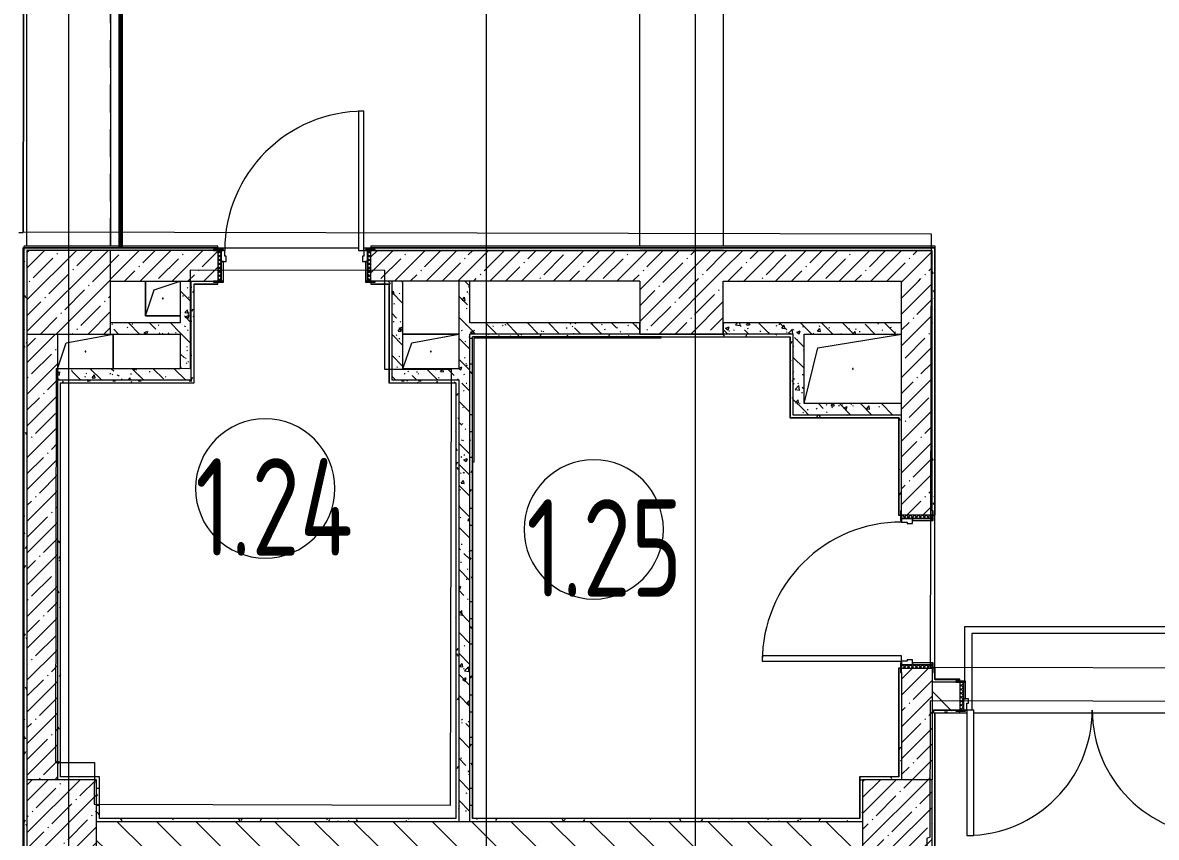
# Model space of a CAD drawing. Header units: millimetres. Extents: x -249154 to 415037, y -45458 to 354837.
# Drawn here: x 13744 to 21885, y 10850 to 16700 of the extents above; entities that cross this region are included whole.
import ezdxf

# ---------------------------------------------------------------- set-up
doc = ezdxf.new("R2010")
doc.units = ezdxf.units.MM
doc.linetypes.add('200_ШТРИХ__ш1_п0_6_', pattern=[320, 200, -120])
for name, color, linetype, lineweight in [('8.3) Зашивка для монтажа противпож шторы', 6, 'Continuous', 60), ('A-AREA-BNDY', 7, 'Continuous', 5), ('A-AREA-IDEN', 7, 'Continuous', 9), ('A-DOOR-2', 7, 'Continuous', 5), ('A-DOOR-FRAM-2', 7, 'Continuous', 5), ('A-FLOR', 7, 'Continuous', 9), ('A-GENM', 7, 'Continuous', 9), ('A-WALL', 7, 'Continuous', 5), ('I-WALL', 7, 'Continuous', 5), ('S-COLS', 7, 'Continuous', 9), ('S-COLS-1', 7, 'Continuous', 5), ('Оси', 7, 'Continuous', 9)]:
    doc.layers.add(name, color=color, linetype=linetype, lineweight=lineweight)
for name, color, linetype, lineweight, true_color in [('A-DOOR-1', 7, 'Continuous', 5, 0xc0c0c0), ('A-DOOR-3', 7, '200_ШТРИХ__ш1_п0_6_', 5, 0xc0c0c0), ('A-DOOR-FRAM-1', 7, 'Continuous', 5, 0xc0c0c0), ('A-WALL-1', 9, 'Continuous', 5, 0x808080), ('A-WALL-FNSH-1', 9, 'Continuous', 5, 0x808080)]:
    doc.layers.add(name, color=color, linetype=linetype, lineweight=lineweight, true_color=true_color)
doc.styles.add('СПДС', font='ГОСТ тип А.ttf', dxfattribs={"width": 0.9})
pattern_1 = [(45, (64.7, -136.06), (-114.0493, 114.0493), []), (45, (178.75, -136.06), (-114.0493, 114.0493), [201.612, -40.322, 6.706, -33.617])]
pattern_2 = [(135, (64.7, -136.06), (-141.4214, -141.4214), [])]
pattern_3 = [(135, (1751.41, 174.685), (-14.14214, -14.14214), []), (225, (1751.41, 174.685), (14.14214, -14.14214), [])]
pattern_4 = [(45, (-371.384, 174.685), (-14.1421, 14.1421), []), (135, (-371.384, 174.685), (-14.1421, -14.1421), [])]
pattern_5 = [(135, (64.7, -136.06), (-150.8683, -150.8683), [213.36, -35.56, 7.112, -35.56]), (135, (64.7, 14.71), (-150.8683, -150.8683), []), (50, (64.7, -136.06), (255.0577, -22.3145), [26.67, -293.37]), (355, (64.7, -136.06), (-49.3404, 267.4791), [21.336, -234.696]), (100.451, (85.96, -137.92), (205.7195, 245.1636), [22.666, -249.326]), (46.184, (64.7, -64.94), (379.511, -58.86), [40.005, -440.055]), (96.636, (96.33, -69.85), (332.3634, 346.399), [33.999, -373.989]), (351.184, (64.7, -64.94), (332.367, 346.395), [32.004, -352.044]), (21, (100.26, -82.72), (212.2602, -143.1711), [26.67, -293.37]), (326, (100.26, -82.72), (86.5224, 257.8632), [21.336, -234.696]), (71.451, (117.95, -94.65), (298.784, 114.69), [22.666, -249.326]), (37.5, (64.7, -136.06), (4.32385, 118.3775), [6.706, -225.146, 6.706, -231.546, -235.585]), (37.5, (64.7, -136.06), (4.32385, 118.3775), [-470.103, 6.706, -228.879]), (7.5, (64.7, -136.06), (93.5476, 140.2533), [6.706, -129.134, 6.706, -219.812, -89.789]), (7.5, (64.7, -136.06), (93.5476, 140.2533), [-362.356, 6.706, -83.083]), (327.5, (-14.6, -136.06), (189.82734, -8.0202), [6.706, -82.194, 6.706, -270.662, -368.046]), (327.5, (-14.6, -136.06), (189.82734, -8.0202), [-366.268, 6.706, -361.34]), (317.5, (-50.16, -136.06), (207.3811, 35.5976), [6.706, -108.864, 6.706, -177.495, -261.366]), (317.5, (-50.16, -136.06), (207.3811, 35.5976), [-299.771, 6.706, -254.66])]
pattern_6 = [(0, (64.7, -136.06), (243.84, 60.96), [20.117, -162.763, 20.117, -162.763, -975.36]), (0, (64.7, -136.06), (243.84, 60.96), [-365.76, 20.117, -345.643, 20.117, -162.763, -426.72]), (0, (64.7, -136.06), (243.84, 60.96), [-914.4, 20.117, -101.803, 20.117, -284.683]), (120, (156.14, -105.58), (-174.71291, 180.69163), [20.117, -162.763, 20.117, -162.763, -975.36]), (120, (156.14, -105.58), (-174.71291, 180.69163), [-365.76, 20.117, -345.643, 20.117, -162.763, -426.72]), (120, (156.14, -105.58), (-174.71291, 180.69163), [-914.4, 20.117, -101.803, 20.117, -284.683]), (240, (186.62, 16.34), (-69.12709, -241.65163), [20.117, -162.763, 20.117, -162.763, -975.36]), (240, (186.62, 16.34), (-69.12709, -241.65163), [-365.76, 20.117, -345.643, 20.117, -162.763, -426.72]), (240, (186.62, 16.34), (-69.12709, -241.65163), [-914.4, 20.117, -101.803, 20.117, -284.683])]

# ---------------------------------------------------------------- blocks, each defined once
blk = doc.blocks.new('BSC_Колонна _Прямоугольная - 600х600-V16-Объем проектирования 1 этажа')
at = {"layer": 'S-COLS-1'}
h = blk.add_hatch(dxfattribs=at)
h.set_pattern_fill('FP_25', color=256, style=0, pattern_type=2)
h.set_pattern_definition([(45, (-14010, -14900), (-114.0493, 114.0493), []), (45, (-13895.95, -14900), (-114.0493, 114.0493), [201.612, -40.322, 6.706, -33.617])])
h.paths.add_polyline_path([(-80, -300), (300, -300), (300, 300), (-300, 300), (-300, -300)])
for p, q in [((300, 300), (-300, 300)), ((-300, 300), (-300, -300)), ((300, -300), (300, 300)), ((-300, -300), (300, -300))]:
    blk.add_line(p, q, dxfattribs=at)
blk = doc.blocks.new('110_Дверь_СКБ_1Ст_Внутренняя1 - Д-13 1100x2100h_кладовая-33288301-Объем проектирования 1 этажа')
at = {"layer": 'A-DOOR-2'}
h = blk.add_hatch(dxfattribs=at)
h.set_pattern_fill('FP_85', color=256, style=0, pattern_type=2)
h.set_pattern_definition(pattern_3)
h.paths.add_polyline_path([(558.8, -110), (562.5, -110), (562.5, 110), (537.5, 109.9), (537.5, -110)])
at = {"layer": 'A-DOOR-FRAM-2'}
h = blk.add_hatch(dxfattribs=at)
h.set_pattern_fill('FP_86', color=256, style=0, pattern_type=2)
h.set_pattern_definition(pattern_4)
h.paths.add_polyline_path([(-512.5, -110), (-512.5, 110), (-537.5, 110), (-537.5, -110)])
at = {"layer": 'A-DOOR-1'}
for p, q in [((512.5, 1110), (472.5, 1110)), ((472.5, 1110), (472.5, 110)), ((512.5, 110), (512.5, 1110)), ((472.5, 110), (512.5, 110))]:
    blk.add_line(p, q, dxfattribs=at)
blk.add_arc((512.5, 110), 1000, 90, 180, dxfattribs=at)
at = {"layer": 'A-DOOR-FRAM-1'}
for p, q in [((-497.5, 118), (-567.5, 118)), ((-567.5, 118), (-567.5, 110)), ((-567.5, 110), (-497.5, 110)), ((-512.5, 110), (-537.5, 110)), ((-537.5, 110), (-537.5, -110)), ((-487.5, 110), (-512.5, 110)), ((-512.5, 110), (-512.5, 30)), ((-512.5, -110), (-512.5, 110)), ((-497.5, 110), (-512.5, 110)), ((-512.5, 110), (-512.5, 109)), ((-512.5, 109), (-497.5, 109)), ((-497.5, 110), (-497.5, 118)), ((-497.5, 109), (-497.5, 110)), ((-487.5, 70), (-487.5, 110)), ((512.5, 110), (512.5, 70)), ((537.5, 110), (512.5, 110)), ((592.5, 118), (522.5, 118)), ((522.5, 118), (522.5, 110)), ((537.5, 110), (522.5, 110)), ((522.5, 110), (522.5, 109)), ((522.5, 110), (592.5, 110)), ((522.5, 109), (537.5, 109)), ((537.5, 30), (537.5, 110)), ((562.5, 110), (537.5, 110)), ((537.5, 110), (537.5, -110)), ((537.5, 109), (537.5, 110)), ((562.5, -110), (562.5, 110)), ((592.5, 110), (592.5, 118)), ((-512.5, 30), (-477.5, 30)), ((-497.5, 30), (-512.5, 30)), ((-512.5, 30), (-512.5, -110)), ((-497.5, -110), (-497.5, 30)), ((-477.5, 70), (-487.5, 70)), ((-477.5, 30), (-477.5, 70)), ((512.5, 70), (502.5, 70)), ((502.5, 70), (502.5, 30)), ((502.5, 30), (537.5, 30)), ((537.5, 30), (522.5, 30)), ((522.5, 30), (522.5, -110)), ((537.5, -110), (537.5, 30)), ((-497.5, -110), (-567.5, -110)), ((-567.5, -110), (-567.5, -118)), ((-567.5, -118), (-497.5, -118)), ((-537.5, -110), (-512.5, -110)), ((-512.5, -110), (-497.5, -110)), ((-497.5, -118), (-497.5, -110)), ((522.5, -110), (537.5, -110)), ((592.5, -110), (522.5, -110)), ((522.5, -110), (522.5, -118)), ((522.5, -118), (592.5, -118)), ((537.5, -110), (562.5, -110)), ((592.5, -118), (592.5, -110))]:
    blk.add_line(p, q, dxfattribs=at)
blk = doc.blocks.new('DOR__перегородка__Прямоугольная - ТП-2_ Вн_ДПГ_9480х4200h_2-23998078-Объем проектирования 1 этажа')
at = {"layer": 'A-DOOR-3'}
for p, q in [((31, 0), (2621.2, 0)), ((31, -75), (1987.4, -75))]:
    blk.add_line(p, q, dxfattribs=at)
blk = doc.blocks.new('110_Дверь_СКБ_1Ст_Внутренняя1 - Д-4к_п__1100x2100h_Артистические EI30-23985503-Объем проектирования 1 этажа')
at = {"layer": 'A-DOOR-2'}
h = blk.add_hatch(dxfattribs=at)
h.set_pattern_fill('FP_85', color=256, style=0, pattern_type=2)
h.set_pattern_definition(pattern_3)
h.paths.add_polyline_path([(537.5, -110), (562.5, -110), (562.5, 110), (537.5, 110), (537.5, 102.1)])
at = {"layer": 'A-DOOR-FRAM-2'}
h = blk.add_hatch(dxfattribs=at)
h.set_pattern_fill('FP_86', color=256, style=0, pattern_type=2)
h.set_pattern_definition(pattern_4)
h.paths.add_polyline_path([(-537.5, -110), (-512.5, -110), (-512.5, 110), (-537.5, 110)])
at = {"layer": 'A-DOOR-1'}
for p, q in [((-487.5, 1110), (-487.5, 110)), ((-447.5, 1110), (-487.5, 1110)), ((-447.5, 110), (-447.5, 1110)), ((-487.5, 110), (-447.5, 110))]:
    blk.add_line(p, q, dxfattribs=at)
blk.add_arc((-487.5, 110), 1000, 360, 90, dxfattribs=at)
at = {"layer": 'A-DOOR-FRAM-1'}
for p, q in [((-497.5, 118), (-567.5, 118)), ((-567.5, 118), (-567.5, 110)), ((-567.5, 110), (-497.5, 110)), ((-512.5, 110), (-537.5, 110)), ((-537.5, 110), (-537.5, -110)), ((-487.5, 110), (-512.5, 110)), ((-512.5, 110), (-512.5, 30)), ((-512.5, -110), (-512.5, 110)), ((-497.5, 110), (-512.5, 110)), ((-512.5, 110), (-512.5, 109)), ((-512.5, 109), (-497.5, 109)), ((-497.5, 110), (-497.5, 118)), ((-497.5, 109), (-497.5, 110)), ((-487.5, 70), (-487.5, 110)), ((512.5, 110), (512.5, 70)), ((537.5, 110), (512.5, 110)), ((592.5, 118), (522.5, 118)), ((522.5, 118), (522.5, 110)), ((537.5, 110), (522.5, 110)), ((522.5, 110), (522.5, 109)), ((522.5, 110), (592.5, 110)), ((522.5, 109), (537.5, 109)), ((537.5, 30), (537.5, 110)), ((562.5, 110), (537.5, 110)), ((537.5, 110), (537.5, -110)), ((537.5, 109), (537.5, 110)), ((562.5, -110), (562.5, 110)), ((592.5, 110), (592.5, 118)), ((-512.5, 30), (-477.5, 30)), ((-497.5, 30), (-512.5, 30)), ((-512.5, 30), (-512.5, -110)), ((-497.5, -110), (-497.5, 30)), ((-477.5, 70), (-487.5, 70)), ((-477.5, 30), (-477.5, 70)), ((512.5, 70), (502.5, 70)), ((502.5, 70), (502.5, 30)), ((502.5, 30), (537.5, 30)), ((537.5, 30), (522.5, 30)), ((522.5, 30), (522.5, -110)), ((537.5, -110), (537.5, 30)), ((-497.5, -110), (-567.5, -110)), ((-567.5, -110), (-567.5, -118)), ((-567.5, -118), (-497.5, -118)), ((-537.5, -110), (-512.5, -110)), ((-512.5, -110), (-497.5, -110)), ((-497.5, -118), (-497.5, -110)), ((522.5, -110), (537.5, -110)), ((592.5, -110), (522.5, -110)), ((522.5, -110), (522.5, -118)), ((522.5, -118), (592.5, -118)), ((537.5, -110), (562.5, -110)), ((592.5, -118), (592.5, -110))]:
    blk.add_line(p, q, dxfattribs=at)
blk = doc.blocks.new('BSC_Колонна _Прямоугольная - 500х500-V86-Объем проектирования 1 этажа')
at = {"layer": 'S-COLS-1'}
h = blk.add_hatch(dxfattribs=at)
h.set_pattern_fill('FP_103', color=256, style=0, pattern_type=2)
h.set_pattern_definition([(45, (-19960, -11150), (-114.0493, 114.0493), []), (45, (-19845.95, -11150), (-114.0493, 114.0493), [201.613, -40.323, 6.706, -33.617])])
h.paths.add_polyline_path([(-250, -250), (250, -250), (250, 250), (-250, 250), (-250, -50)])
for p, q in [((250, 250), (-250, 250)), ((-250, 250), (-250, -250)), ((250, -250), (250, 250)), ((-250, -250), (250, -250))]:
    blk.add_line(p, q, dxfattribs=at)
blk = doc.blocks.new('110_Дверь_СКБ_2Ст - Д-10 1800x2100h_Актовый зал EI30-23435156-Объем проектирования 1 этажа')
at = {"layer": 'A-DOOR-2'}
h = blk.add_hatch(dxfattribs=at)
h.set_pattern_fill('FP_114', color=256, style=0, pattern_type=2)
h.set_pattern_definition([(135, (1351.41, 164.685), (-14.1421, -14.1421), []), (225, (1351.41, 164.685), (14.1421, -14.1421), [])])
h.paths.add_polyline_path([(937.5, 100), (937.5, -100), (962.5, -100), (962.5, 100)])
at = {"layer": 'A-DOOR-FRAM-2'}
h = blk.add_hatch(dxfattribs=at)
h.set_pattern_fill('FP_115', color=256, style=0, pattern_type=2)
h.set_pattern_definition([(45, (-771.384, 164.685), (-14.1421, 14.1421), []), (135, (-771.384, 164.685), (-14.1421, -14.1421), [])])
h.paths.add_polyline_path([(-937.5, 100), (-937.5, -100), (-912.5, -100), (-912.5, 100)])
at = {"layer": 'A-DOOR-1'}
for p, q in [((-887.5, 1000), (-887.5, 100)), ((-837.5, 1000), (-887.5, 1000)), ((-837.5, 100), (-837.5, 1000)), ((912.5, 1000), (862.5, 1000)), ((862.5, 1000), (862.5, 100)), ((912.5, 100), (912.5, 1000)), ((-887.5, 100), (-837.5, 100)), ((862.5, 100), (912.5, 100))]:
    blk.add_line(p, q, dxfattribs=at)
for centre, start, end in [((-887.5, 100), 0, 90), ((912.5, 100), 90, 180)]:
    blk.add_arc(centre, 900, start, end, dxfattribs=at)
at = {"layer": 'A-DOOR-FRAM-1'}
for p, q in [((-897.5, 108), (-967.5, 108)), ((-967.5, 108), (-967.5, 100)), ((-967.5, 100), (-897.5, 100)), ((-912.5, 100), (-937.5, 100)), ((-937.5, 100), (-937.5, -100)), ((-887.5, 100), (-912.5, 100)), ((-912.5, 100), (-912.5, 20)), ((-912.5, -100), (-912.5, 100)), ((-897.5, 100), (-897.5, 108)), ((-887.5, 50), (-887.5, 100)), ((912.5, 100), (912.5, 50)), ((937.5, 100), (912.5, 100)), ((992.5, 108), (922.5, 108)), ((922.5, 108), (922.5, 100)), ((922.5, 100), (992.5, 100)), ((937.5, 20), (937.5, 100)), ((962.5, 100), (937.5, 100)), ((937.5, 100), (937.5, -100)), ((962.5, -100), (962.5, 100)), ((992.5, 100), (992.5, 108)), ((-912.5, 20), (-877.5, 20)), ((-897.5, 20), (-912.5, 20)), ((-912.5, 20), (-912.5, -100)), ((-897.5, -100), (-897.5, 20)), ((-877.5, 50), (-887.5, 50)), ((-877.5, 20), (-877.5, 50)), ((912.5, 50), (902.5, 50)), ((902.5, 50), (902.5, 20)), ((902.5, 20), (937.5, 20)), ((937.5, 20), (922.5, 20)), ((922.5, 20), (922.5, -100)), ((937.5, -100), (937.5, 20)), ((-897.5, -100), (-967.5, -100)), ((-967.5, -100), (-967.5, -108)), ((-967.5, -108), (-897.5, -108)), ((-937.5, -100), (-912.5, -100)), ((-912.5, -100), (-897.5, -100)), ((-897.5, -108), (-897.5, -100)), ((922.5, -100), (937.5, -100)), ((992.5, -100), (922.5, -100)), ((922.5, -100), (922.5, -108)), ((922.5, -108), (992.5, -108)), ((937.5, -100), (962.5, -100)), ((992.5, -108), (992.5, -100))]:
    blk.add_line(p, q, dxfattribs=at)
blk = doc.blocks.new('GM_Отверстие прямоугольное _в плите_ - Отверстие-21608683-Объем проектирования 1 этажа')
at = {"layer": 'A-GENM'}
for p, q in [((-137.5, 62.5), (200, 125)), ((200, 125), (200, -125)), ((200, -125), (200, 125)), ((-200, -125), (-137.5, 62.5))]:
    blk.add_line(p, q, dxfattribs=at)
for start, end in [(360, 180), (180, 360)]:
    blk.add_arc((0, 0), 2.5, start, end, dxfattribs=at)
blk = doc.blocks.new('GM_Отверстие прямоугольное _в плите_ - Отверстие-V115-Объем проектирования 1 этажа')
at = {"layer": 'A-GENM'}
for p, q in [((-200, 125), (200, 125)), ((200, 125), (-200, 125)), ((-137.5, 62.5), (200, 125)), ((-200, -125), (-137.5, 62.5))]:
    blk.add_line(p, q, dxfattribs=at)
for start, end in [(360, 180), (180, 360)]:
    blk.add_arc((0, 0), 2.5, start, end, dxfattribs=at)
blk = doc.blocks.new('BSC_Колонна _Прямоугольная - 500х500-V137-Объем проектирования 1 этажа')
at = {"layer": 'S-COLS-1'}
h = blk.add_hatch(dxfattribs=at)
h.set_pattern_fill('FP_139', color=256, style=0, pattern_type=2)
h.set_pattern_definition([(45, (-13960, -11150), (-114.0493, 114.0493), []), (45, (-13845.95, -11150), (-114.0493, 114.0493), [201.612, -40.322, 6.706, -33.617])])
h.paths.add_polyline_path([(-250, -250), (250, -250), (250, 250), (-250, 247.8), (-250, -206.3)])
for p, q in [((250, 250), (-250, 250)), ((-250, 250), (-250, -250)), ((250, -250), (250, 250)), ((-250, -250), (250, -250))]:
    blk.add_line(p, q, dxfattribs=at)
blk = doc.blocks.new('GM_Отверстие прямоугольное _в плите_ - Отверстие-21955854-Объем проектирования 1 этажа')
at = {"layer": 'A-GENM'}
for p, q in [((-250, 150), (350, 250)), ((-350, -250), (-250, 150))]:
    blk.add_line(p, q, dxfattribs=at)
for start, end in [(360, 180), (180, 360)]:
    blk.add_arc((0, 0), 2.5, start, end, dxfattribs=at)
blk = doc.blocks.new('BSC_Колонна _Прямоугольная - 500х500-V167-Объем проектирования 1 этажа')
at = {"layer": 'S-COLS-1'}
for p, q in [((250, 250), (-250, 250)), ((-250, 250), (-250, -250)), ((250, -250), (250, 250)), ((-250, -250), (250, -250))]:
    blk.add_line(p, q, dxfattribs=at)
blk = doc.blocks.new('GM_Отверстие прямоугольное _в плите_ - Отверстие-V203-Объем проектирования 1 этажа')
at = {"layer": 'A-GENM'}
for p, q in [((-125, -125), (-125, 125)), ((-125, 125), (-125, -125)), ((-62.5, 62.5), (125, 125)), ((-125, -125), (-62.5, 62.5)), ((125, -125), (-125, -125)), ((-125, -125), (125, -125))]:
    blk.add_line(p, q, dxfattribs=at)
for start, end in [(360, 180), (180, 360)]:
    blk.add_arc((0, 0), 2.5, start, end, dxfattribs=at)
blk = doc.blocks.new('Марка_Помещения - Номер-25198446-Объем проектирования 1 этажа')
at = {"layer": 'A-AREA-IDEN'}
for start, end in [(360, 180), (180, 360)]:
    blk.add_arc((0, 0), 2.5, start, end, dxfattribs=at)

msp = doc.modelspace()

# ---------------------------------------------------------------- hatches: boundary and pattern name
at = {"layer": 'I-WALL'}
h = msp.add_hatch(dxfattribs=at)
h.set_pattern_fill('FP_191', color=256, style=0, pattern_type=2)
h.set_pattern_definition(pattern_6)
h.paths.add_polyline_path([(18309.5, 15063.9), (20274.7, 15063.9), (20274.7, 15083.9), (16244.7, 15083.9), (16246.4, 15071.9), (16274.7, 15071.9), (16274.7, 15063.9), (18175, 15063.9)])
h.paths.add_polyline_path([(15114.7, 15063.9), (15114.7, 15071.9), (15144.7, 15071.9), (15144.7, 15083.9), (13754.7, 15083.9), (13754.7, 15063.9), (14954.7, 15063.9)])
h = msp.add_hatch(dxfattribs=at)
h.set_pattern_fill('FP_191', color=256, style=0, pattern_type=2)
h.set_pattern_definition(pattern_6)
h.paths.add_polyline_path([(13755.2, 10743.9), (13774.7, 10743.9), (13774.7, 15063.9), (13754.7, 15063.9), (13754.7, 10743.9)])
h = msp.add_hatch(dxfattribs=at)
h.set_pattern_fill('FP_1', color=256, style=0, pattern_type=2)
h.set_pattern_definition(pattern_1)
h.paths.add_polyline_path([(20274.7, 14843.9), (20274.7, 15063.9), (18775, 15063.9), (18775, 14843.9), (20261.7, 14843.9)])
h.paths.add_polyline_path([(16374.7, 14843.9), (18175, 14843.9), (18175, 15063.9), (16244.7, 15063.9), (16246.4, 14843.9), (16274.7, 14843.9)])
h.paths.add_polyline_path([(14974.7, 14843.9), (15144.7, 14843.9), (15144.7, 15063.9), (14374.7, 15063.9), (14374.7, 14843.9), (14954.7, 14843.9)])
h = msp.add_hatch(dxfattribs=at)
h.set_pattern_fill('FP_191', color=256, style=0, pattern_type=2)
h.set_pattern_definition(pattern_6)
h.paths.add_polyline_path([(20274.7, 11983.9), (20294.7, 11983.9), (20294.7, 12063.9), (20282.7, 12063.9), (20282.7, 12033.9), (20274.7, 12033.9)])
h.paths.add_polyline_path([(20294.7, 13163.9), (20294.7, 15083.9), (20274.7, 15083.9), (20274.7, 13193.9), (20282.7, 13193.9), (20282.7, 13163.9)])
h = msp.add_hatch(dxfattribs=at)
h.set_pattern_fill('FP_41', color=256, style=0, pattern_type=2)
h.set_pattern_definition(pattern_5)
h.paths.add_polyline_path([(14954.7, 14213.9), (14954.7, 14843.9), (14874.7, 14843.9), (14874.7, 14213.9)])
h = msp.add_hatch(dxfattribs=at)
h.set_pattern_fill('FP_191', color=256, style=0, pattern_type=2)
h.set_pattern_definition(pattern_6)
h.paths.add_polyline_path([(14954.7, 14133.9), (14974.7, 14134.4), (14973.7, 14823.9), (14954.7, 14843.9), (14954.7, 14213.9)])
h.paths.add_polyline_path([(14974.7, 14823.9), (14974.7, 14843.9), (14954.7, 14843.9)])
h = msp.add_hatch(dxfattribs=at)
h.set_pattern_fill('FP_191', color=256, style=0, pattern_type=2)
h.set_pattern_definition(pattern_6)
h.paths.add_polyline_path([(16394.7, 14843.9), (16274.7, 14843.9), (16274.7, 14835.9), (16244.7, 14835.9), (16246.4, 14823.9), (16374.7, 14824.9)])
h.paths.add_polyline_path([(16394.7, 14823.9), (16394.7, 14843.9), (16374.7, 14823.9)])
h.paths.add_polyline_path([(15144.7, 14823.9), (15144.7, 14835.9), (15114.7, 14835.9), (15114.7, 14843.9), (14974.7, 14843.9), (14974.7, 14823.9), (15114.7, 14823.9)])
h = msp.add_hatch(dxfattribs=at)
h.set_pattern_fill('FP_191', color=256, style=0, pattern_type=2)
h.set_pattern_definition(pattern_6)
h.paths.add_polyline_path([(16394.7, 14113.9), (16394.7, 14823.9), (16374.7, 14823.8), (16374.7, 14113.9), (16380.4, 14113.9)])
h = msp.add_hatch(dxfattribs=at)
h.set_pattern_fill('FP_41', color=256, style=0, pattern_type=2)
h.set_pattern_definition(pattern_5)
h.paths.add_polyline_path([(16394.7, 14213.9), (16474.7, 14213.9), (16474.7, 14843.9), (16394.7, 14843.9), (16394.7, 14443.9)])
h = msp.add_hatch(dxfattribs=at)
h.set_pattern_fill('FP_41', color=256, style=0, pattern_type=2)
h.set_pattern_definition(pattern_5)
h.paths.add_polyline_path([(16954.7, 10963.9), (16954.7, 14843.9), (16874.7, 14843.9), (16874.7, 10963.9)])
h = msp.add_hatch(dxfattribs=at)
h.set_pattern_fill('FP_1', color=256, style=0, pattern_type=2)
h.set_pattern_definition(pattern_1)
h.paths.add_polyline_path([(20274.7, 11263.9), (20274.7, 12063.9), (20054.7, 12063.9), (20054.7, 11263.9)])
h.paths.add_polyline_path([(20274.7, 13163.9), (20274.7, 14843.9), (20054.7, 14843.9), (20054.7, 13163.9)])
h = msp.add_hatch(dxfattribs=at)
h.set_pattern_fill('FP_41', color=256, style=0, pattern_type=2)
h.set_pattern_definition(pattern_5)
h.paths.add_polyline_path([(14394.7, 14463.9), (14874.7, 14463.9), (14874.7, 14543.9), (14374.7, 14543.9), (14374.7, 14463.9)])
h = msp.add_hatch(dxfattribs=at)
h.set_pattern_fill('FP_41', color=256, style=0, pattern_type=2)
h.set_pattern_definition(pattern_5)
h.paths.add_polyline_path([(16974.7, 14463.9), (18174.7, 14463.9), (18174.7, 14543.9), (16954.7, 14543.9), (16954.7, 14463.9)])
h = msp.add_hatch(dxfattribs=at)
h.set_pattern_fill('FP_41', color=256, style=0, pattern_type=2)
h.set_pattern_definition(pattern_5)
h.paths.add_polyline_path([(20054.7, 14463.9), (20054.7, 14543.9), (18775, 14543.9), (18775, 14463.9), (20034.7, 14463.9)])
h = msp.add_hatch(dxfattribs=at)
h.set_pattern_fill('FP_1', color=256, style=0, pattern_type=2)
h.set_pattern_definition(pattern_1)
h.paths.add_polyline_path([(13774.9, 11263.9), (13994.7, 11263.9), (13994.7, 14463.9), (13774.7, 14463.9), (13774.7, 11263.9)])
h = msp.add_hatch(dxfattribs=at)
h.set_pattern_fill('FP_191', color=256, style=0, pattern_type=2)
h.set_pattern_definition(pattern_6)
h.paths.add_polyline_path([(18175, 14443.9), (19274.7, 14443.9), (19274.7, 14463.9), (16954.7, 14463.9), (16954.7, 14443.9), (18174.7, 14443.9)])
h = msp.add_hatch(dxfattribs=at)
h.set_pattern_fill('FP_191', color=256, style=0, pattern_type=2)
h.set_pattern_definition(pattern_6)
h.paths.add_polyline_path([(16954.7, 10983.9), (16974.7, 10984.9), (16974.7, 14443.9), (16954.7, 14443.9), (16954.7, 11283.9)])
h = msp.add_hatch(dxfattribs=at)
h.set_pattern_fill('FP_191', color=256, style=0, pattern_type=2)
h.set_pattern_definition(pattern_6)
h.paths.add_polyline_path([(19254.7, 13863.9), (19274.7, 13863.9), (19274.7, 14443.9), (19254.7, 14442.9), (19254.7, 13883.9)])
h = msp.add_hatch(dxfattribs=at)
h.set_pattern_fill('FP_41', color=256, style=0, pattern_type=2)
h.set_pattern_definition(pattern_5)
h.paths.add_polyline_path([(19354.7, 13883.9), (19354.7, 14463.9), (19274.7, 14463.9), (19274.7, 13883.9), (19341, 13883.9)])
h = msp.add_hatch(dxfattribs=at)
h.set_pattern_fill('FP_41', color=256, style=0, pattern_type=2)
h.set_pattern_definition(pattern_5)
h.paths.add_polyline_path([(14374.7, 14133.9), (14954.7, 14133.9), (14954.7, 14213.9), (13994.7, 14213.9), (13994.7, 14133.9), (14294.7, 14133.9)])
h = msp.add_hatch(dxfattribs=at)
h.set_pattern_fill('FP_41', color=256, style=0, pattern_type=2)
h.set_pattern_definition(pattern_5)
h.paths.add_polyline_path([(16403, 14133.9), (16874.7, 14133.9), (16874.7, 14213.9), (16394.7, 14213.9), (16394.7, 14133.9)])
h = msp.add_hatch(dxfattribs=at)
h.set_pattern_fill('FP_191', color=256, style=0, pattern_type=2)
h.set_pattern_definition(pattern_6)
h.paths.add_polyline_path([(13994.7, 14133.9), (14014.7, 14113.9), (14012.7, 14133.9)])
h.paths.add_polyline_path([(13994.7, 11283.9), (14014.7, 11284), (14013.7, 14113.9), (13994.7, 14133.9), (13994.7, 11463.9)])
h = msp.add_hatch(dxfattribs=at)
h.set_pattern_fill('FP_191', color=256, style=0, pattern_type=2)
h.set_pattern_definition(pattern_6)
h.paths.add_polyline_path([(14374.7, 14113.9), (14974.7, 14113.9), (14974.1, 14133.9), (14014.7, 14133.9), (14014.7, 14113.9), (14294.7, 14113.9)])
h = msp.add_hatch(dxfattribs=at)
h.set_pattern_fill('FP_191', color=256, style=0, pattern_type=2)
h.set_pattern_definition(pattern_6)
h.paths.add_polyline_path([(16394.7, 14113.9), (16874.7, 14113.9), (16874.7, 14133.9), (16394.7, 14133.9), (16394.7, 14126.6)])
h = msp.add_hatch(dxfattribs=at)
h.set_pattern_fill('FP_191', color=256, style=0, pattern_type=2)
h.set_pattern_definition(pattern_6)
h.paths.add_polyline_path([(16874.7, 10983.9), (16874.7, 14113.9), (16854.7, 14112.9), (16854.7, 10984.9)])
h = msp.add_hatch(dxfattribs=at)
h.set_pattern_fill('FP_41', color=256, style=0, pattern_type=2)
h.set_pattern_definition(pattern_5)
h.paths.add_polyline_path([(20034.7, 13883.9), (20054.7, 13883.9), (20054.7, 13963.9), (19354.7, 13963.9), (19354.7, 13883.9)])
h = msp.add_hatch(dxfattribs=at)
h.set_pattern_fill('FP_191', color=256, style=0, pattern_type=2)
h.set_pattern_definition(pattern_6)
h.paths.add_polyline_path([(19341, 13863.9), (20054.7, 13863.9), (20054.7, 13883.9), (19274.7, 13883.9), (19274.7, 13863.9)])
h = msp.add_hatch(dxfattribs=at)
h.set_pattern_fill('FP_191', color=256, style=0, pattern_type=2)
h.set_pattern_definition(pattern_6)
h.paths.add_polyline_path([(20054.7, 11263.9), (20053.9, 12033.9), (20046.7, 12036.2), (20046.7, 12063.9), (20034.7, 12063.9), (20034.7, 11263.9)])
h.paths.add_polyline_path([(20046.7, 13163.9), (20046.7, 13193.9), (20054.7, 13193.9), (20054.7, 13863.9), (20034.7, 13862.9), (20034.7, 13163.9)])
h = msp.add_hatch(dxfattribs=at)
h.set_pattern_fill('FP_191', color=256, style=0, pattern_type=2)
h.set_pattern_definition(pattern_6)
h.paths.add_polyline_path([(22435.6, 11963.9), (22634.7, 11963.9), (22634.4, 11983.9), (22374.7, 11983.9), (22374.7, 11971.9), (22404.7, 11971.9), (22404.7, 11963.9)])
h.paths.add_polyline_path([(20372.5, 11963.9), (20444.7, 11963.9), (20444.7, 11971.9), (20474.7, 11971.9), (20474.7, 11983.9), (20294.7, 11983), (20274.7, 11963.9), (20294.7, 11963.9)])
h.paths.add_polyline_path([(20274.7, 11963.9), (20294.7, 11983.9), (20274.7, 11983.9)])
h = msp.add_hatch(dxfattribs=at)
h.set_pattern_fill('FP_23', color=256, style=0, pattern_type=2)
h.set_pattern_definition(pattern_2)
h.paths.add_polyline_path([(22435.6, 11763.9), (22654.7, 11763.9), (22654.7, 11963.9), (22374.7, 11963.9), (22374.7, 11763.9), (22404.7, 11763.9)])
h.paths.add_polyline_path([(20307, 11763.9), (20474.7, 11763.9), (20474.7, 11963.9), (20274.7, 11963.9), (20274.7, 11763.9), (20294.7, 11763.9)])
h = msp.add_hatch(dxfattribs=at)
h.set_pattern_fill('FP_191', color=256, style=0, pattern_type=2)
h.set_pattern_definition(pattern_6)
h.paths.add_polyline_path([(22435.6, 11743.9), (22633.7, 11743.9), (22634.3, 11763.9), (22404.7, 11761.6), (22404.7, 11755.9), (22374.7, 11755.9), (22374.7, 11743.9), (22404.7, 11743.9)])
h.paths.add_polyline_path([(20294.7, 11743.9), (20474.7, 11743.9), (20474.7, 11755.9), (20444.7, 11755.9), (20444.7, 11763.9), (20284.7, 11763.9), (20284.7, 11743.9)])
h = msp.add_hatch(dxfattribs=at)
h.set_pattern_fill('FP_191', color=256, style=0, pattern_type=2)
h.set_pattern_definition(pattern_6)
h.paths.add_polyline_path([(14294.7, 10983.9), (14294.7, 11283.9), (14274.7, 11283.9), (14274.7, 10983.9)])
h = msp.add_hatch(dxfattribs=at)
h.set_pattern_fill('FP_191', color=256, style=0, pattern_type=2)
h.set_pattern_definition(pattern_6)
h.paths.add_polyline_path([(20034.7, 11263.9), (20033.7, 11283.9), (19754.7, 11283.9), (19754.7, 11263.9), (20034.2, 11263.9)])
h = msp.add_hatch(dxfattribs=at)
h.set_pattern_fill('FP_191', color=256, style=0, pattern_type=2)
h.set_pattern_definition(pattern_6)
h.paths.add_polyline_path([(19774.7, 10963.9), (19774.7, 11263.9), (19754.7, 11263.9), (19754.7, 10963.9)])
h = msp.add_hatch(dxfattribs=at)
h.set_pattern_fill('FP_191', color=256, style=0, pattern_type=2)
h.set_pattern_definition(pattern_6)
h.paths.add_polyline_path([(16854.7, 10963.9), (16874.7, 10963.9), (16874.7, 10983.9), (14294.7, 10983), (14274.7, 10963.9), (16374.7, 10963.9)])
h.paths.add_polyline_path([(14274.7, 10963.9), (14294.7, 10983.9), (14274.7, 10983.9)])
h = msp.add_hatch(dxfattribs=at)
h.set_pattern_fill('FP_23', color=256, style=0, pattern_type=2)
h.set_pattern_definition(pattern_2)
h.paths.add_polyline_path([(19774.7, 10763.9), (19774.7, 10963.9), (14274.7, 10963.9), (14274.7, 10763.9), (19341, 10763.9)])
h = msp.add_hatch(dxfattribs=at)
h.set_pattern_fill('FP_191', color=256, style=0, pattern_type=2)
h.set_pattern_definition(pattern_6)
h.paths.add_polyline_path([(19754.7, 10963.9), (19753.7, 10983.9), (16954.7, 10981.8), (16954.7, 10963.9), (19341, 10963.9)])
at = {"layer": 'S-COLS-1'}
h = msp.add_hatch(dxfattribs=at)
h.set_pattern_fill('FP_1', color=256, style=0, pattern_type=2)
h.set_pattern_definition(pattern_1)
h.paths.add_polyline_path([(18175, 14463.9), (18775, 14463.9), (18775, 15063.9), (18175, 15063.9), (18175, 14696.4)])

# ---------------------------------------------------------------- linework, layer by layer
at = {"layer": '8.3) Зашивка для монтажа противпож шторы', "linetype": 'ByBlock', "ltscale": 0.5}
msp.add_lwpolyline([(14449.7, 15083.9), (14449.7, 24543.9)], dxfattribs=at)
at = {"layer": 'A-AREA-BNDY', "flags": 128}
for points in [[(21942.9, 26797), (20284.9, 26800.9), (20284.1, 26428.1), (18804.3, 26431.6), (18803.8, 26224.4), (18141.8, 26226), (18142.3, 26431), (14844.1, 26438.7), (14839.8, 24623.7), (13768.8, 24626.2), (13763.1, 22199.2), (14394.1, 22197.7), (14392.6, 21534.7), (13761.6, 21536.2), (13754.3, 18457.2), (14385.3, 18455.8), (14383.8, 17786.8), (13752.8, 17788.2), (13746.7, 15198.2), (20267.7, 15182.9), (20260.4, 12072.9), (22598.4, 12067.5)], [(13715.7, 15192.8), (13746.7, 15192.7), (13752.8, 17792.7)]]:
    msp.add_lwpolyline(points, dxfattribs=at)
for points in [[(16823.4, 14209), (16343.4, 14210.1), (16345, 14920.1), (14947, 14923.4), (14945.4, 14213.4), (13985.4, 14215.7), (13978.7, 11387.7), (14258.7, 11387), (14258, 11087), (16816, 11081)], [(28059.5, 7854.6), (28066.4, 10812.6), (22595.5, 10825.5), (22597.8, 11825.5), (20259.8, 11830.9), (20257.5, 10851.9), (20236.5, 10842), (20229.5, 7873)]]:
    msp.add_lwpolyline(points, close=True, dxfattribs=at)
at = {"layer": 'A-FLOR'}
for p, q in [((13774.7, 15094.9), (13774.7, 17684.9)), ((14374.7, 17685.1), (14374.7, 15094.9)), ((18175, 15094.9), (18175, 17713.9)), ((18775, 17713.9), (18775, 15094.9)), ((15144.7, 15071.9), (15144.7, 15083.9)), ((15144.7, 15083.9), (16154.7, 15083.9)), ((16194.7, 15083.9), (16244.7, 15083.9)), ((16244.7, 15083.9), (16244.7, 15071.9)), ((20294.7, 11983.9), (20294.7, 15083.9)), ((14974.7, 14823.9), (15144.7, 14823.9)), ((14974.7, 14113.9), (14974.7, 14822.9)), ((16246.4, 14823.9), (16373.7, 14823.9)), ((16374.7, 14823.9), (16374.7, 14113.9)), ((18329.2, 14443.9), (19254.7, 14443.9)), ((19254.7, 14442.9), (19254.7, 13863.9)), ((14014.7, 14113.9), (14974.7, 14113.9)), ((14014.7, 11283.9), (14014.7, 14112.9)), ((16374.7, 14113.9), (16854.7, 14113.9)), ((16854.7, 14112.9), (16854.7, 10984.9)), ((19254.7, 13863.9), (20034.7, 13863.9)), ((20034.7, 13862.9), (20034.7, 13163.9)), ((16974.7, 10984.9), (16974.7, 13542.9)), ((20034.7, 13163.9), (20046.7, 13163.9)), ((20282.7, 13163.9), (20294.7, 13163.9)), ((20509.3, 12362.8), (22324.5, 12362.8)), ((20509.3, 11971.9), (20509.3, 12362.8)), ((22274.5, 12312.8), (20559.3, 12312.8)), ((20559.3, 12312.8), (20559.3, 11763.9)), ((20046.7, 12063.9), (20034.7, 12063.9)), ((20034.7, 12063.9), (20034.7, 11283.9)), ((20294.7, 7783.9), (20294.7, 11743.9)), ((20294.7, 11743.9), (20524.7, 11743.9)), ((20524.7, 11762.8), (20514.7, 11762.8)), ((20574.7, 11743.9), (22274.7, 11743.9)), ((14294.7, 11283.9), (14015.7, 11283.9)), ((14294.7, 10983.9), (14294.7, 11283.9)), ((20033.7, 11283.9), (19754.7, 11283.9)), ((19754.7, 11283.9), (19754.7, 10983.9)), ((16854.7, 10983.9), (14295.7, 10983.9)), ((19753.7, 10983.9), (16974.7, 10983.9))]:
    msp.add_line(p, q, dxfattribs=at)
at = {"layer": 'A-WALL'}
for p, q in [((20295.7, 15083.9), (20294.7, 15083.9)), ((14974.7, 14823.9), (14974.7, 14822.9)), ((16244.7, 14823.9), (16374.7, 14823.9)), ((18329.2, 14443.9), (18329.2, 14442.9)), ((14014.7, 14112.9), (14014.7, 14113.9)), ((16854.7, 14113.9), (16854.7, 10983.9)), ((20034.7, 13863.9), (20034.7, 13862.9)), ((20034.7, 11283.9), (20033.7, 11283.9)), ((14295.7, 10983.9), (14294.7, 10983.9)), ((16974.7, 10983.9), (16974.7, 10984.9)), ((19754.7, 10983.9), (19753.7, 10983.9))]:
    msp.add_line(p, q, dxfattribs=at)
at = {"layer": 'A-WALL-1'}
for p, q in [((15144.7, 15083.9), (13754.7, 15083.9)), ((15114.7, 15063.9), (14374.7, 15063.9)), ((20294.7, 15083.9), (16244.7, 15083.9)), ((16274.7, 15063.9), (20274.7, 15063.9)), ((20274.7, 13193.9), (20274.7, 15063.9)), ((14374.7, 14843.9), (15114.7, 14843.9)), ((14874.7, 14843.9), (14874.7, 14543.9)), ((14954.7, 14133.9), (14954.7, 14843.9)), ((15144.7, 14823.9), (15144.7, 14835.9)), ((16244.7, 14835.9), (16244.7, 14823.9)), ((18175, 14843.9), (16274.7, 14843.9)), ((16394.7, 14843.9), (16394.7, 14133.9)), ((16474.7, 14213.9), (16474.7, 14843.9)), ((16874.7, 14843.9), (16874.7, 14213.9)), ((16954.7, 14543.9), (16954.7, 14843.9)), ((18775, 14843.9), (20054.7, 14843.9)), ((20054.7, 13193.9), (20054.7, 14843.9)), ((14874.7, 14543.9), (14374.7, 14543.9)), ((18174.7, 14543.9), (16954.7, 14543.9)), ((18174.7, 14463.9), (18174.7, 14543.9)), ((20054.7, 14543.9), (18775, 14543.9)), ((18775, 14543.9), (18775, 14463.9)), ((13774.7, 14463.9), (13774.7, 11263.9)), ((13994.7, 14463.9), (13994.7, 11263.9)), ((14374.7, 14463.9), (14874.7, 14463.9)), ((14874.7, 14463.9), (14874.7, 14213.9)), ((16954.7, 10963.9), (16954.7, 14463.9)), ((19274.7, 14463.9), (16954.7, 14463.9)), ((16982.7, 14443.9), (18329.2, 14443.9)), ((19254.7, 14443.9), (19254.7, 14442.9)), ((19274.7, 14463.9), (19274.7, 13883.9)), ((19354.7, 14463.9), (20054.7, 14463.9)), ((19354.7, 13963.9), (19354.7, 14463.9)), ((14874.7, 14213.9), (13994.7, 14213.9)), ((16874.7, 14213.9), (16474.7, 14213.9)), ((13994.7, 14133.9), (14954.7, 14133.9)), ((16394.7, 14133.9), (16874.7, 14133.9)), ((16874.7, 14133.9), (16874.7, 10963.9)), ((20054.7, 13963.9), (19354.7, 13963.9)), ((19274.7, 13883.9), (20054.7, 13883.9)), ((20294.7, 12063.9), (20282.7, 12063.9)), ((20054.7, 12033.9), (20054.7, 11263.9)), ((20274.7, 12033.9), (20274.7, 11263.9)), ((20295.7, 11983.9), (20294.7, 11983.9)), ((20474.7, 11971.9), (20474.7, 11983.9)), ((20444.7, 11963.9), (20274.7, 11963.9)), ((20274.7, 11763.9), (20444.7, 11763.9)), ((20444.7, 11763.9), (20284.7, 11763.9)), ((20284.7, 11763.9), (20284.7, 11743.9)), ((20284.7, 11743.9), (20294.7, 11743.9)), ((20474.7, 11743.9), (20474.7, 11755.9)), ((14015.7, 11283.9), (14014.7, 11283.9)), ((14274.7, 10963.9), (19774.7, 10963.9))]:
    msp.add_line(p, q, dxfattribs=at)
at = {"layer": 'A-WALL-FNSH-1'}
for p, q in [((13743.7, 15083.9), (13743.7, 10732.4)), ((13743.7, 15083.9), (15144.7, 15083.9)), ((13754.7, 10743.4), (13754.7, 15094.9)), ((15144.7, 15094.9), (13754.7, 15094.9)), ((15144.7, 15083.9), (15144.7, 15094.9)), ((20295.7, 15094.9), (16244.7, 15094.9)), ((16244.7, 15094.9), (16244.7, 15083.9)), ((16244.7, 15083.9), (20294.7, 15083.9)), ((20294.7, 15083.9), (20294.7, 15083.9)), ((20295.7, 13163.9), (20295.7, 15094.9)), ((14975.7, 14822.9), (15144.7, 14822.9)), ((14975.7, 14112.9), (14975.7, 14822.9)), ((15144.7, 14822.9), (15144.7, 14823.9)), ((16244.7, 14823.9), (16244.7, 14822.9)), ((16244.7, 14822.9), (16373.7, 14822.9)), ((16373.7, 14822.9), (16373.7, 14112.9)), ((18329.2, 14444.9), (16982.7, 14444.9)), ((16982.7, 14436.9), (18329.2, 14436.9)), ((18329.2, 14443.9), (18329.2, 14444.9)), ((18329.2, 14442.9), (19253.7, 14442.9)), ((18329.2, 14436.9), (18329.2, 14442.9)), ((19253.7, 14442.9), (19253.7, 13862.9)), ((14015.7, 14112.9), (14975.7, 14112.9)), ((14015.7, 11284.9), (14015.7, 14112.9)), ((16373.7, 14112.9), (16853.7, 14112.9)), ((16853.7, 14112.9), (16853.7, 10984.9)), ((19253.7, 13862.9), (20033.7, 13862.9)), ((20033.7, 13862.9), (20033.7, 13163.9)), ((16975.7, 10984.9), (16975.7, 13542.9)), ((20033.7, 13163.9), (20034.7, 13163.9)), ((20294.7, 13163.9), (20295.7, 13163.9)), ((20033.7, 12063.9), (20033.7, 11284.9)), ((20034.7, 12063.9), (20033.7, 12063.9)), ((20295.7, 12063.9), (20294.7, 12063.9)), ((20295.7, 11984.9), (20295.7, 12063.9)), ((20474.7, 11984.9), (20295.7, 11984.9)), ((20295.7, 11983.9), (20474.7, 11983.9)), ((20474.7, 11983.9), (20474.7, 11984.9)), ((20284.7, 11743.9), (20284.7, 11742.9)), ((20284.7, 11742.9), (20294.7, 11742.9)), ((20295.7, 11742.9), (20474.7, 11742.9)), ((20295.7, 10763.9), (20295.7, 11742.9)), ((20474.7, 11742.9), (20474.7, 11743.9)), ((14295.7, 11284.9), (14015.7, 11284.9)), ((14295.7, 10984.9), (14295.7, 11284.9)), ((20033.7, 11284.9), (19753.7, 11284.9)), ((19753.7, 11284.9), (19753.7, 10984.9)), ((16853.7, 10984.9), (14295.7, 10984.9)), ((19753.7, 10984.9), (16975.7, 10984.9))]:
    msp.add_line(p, q, dxfattribs=at)
at = {"layer": 'I-WALL'}
for p, q in [((16974.7, 13542.9), (16974.7, 14444.9)), ((16982.7, 14444.9), (16974.7, 14444.9)), ((16982.7, 14436.9), (16982.7, 13542.9)), ((16982.7, 13542.9), (16975.7, 13542.9))]:
    msp.add_line(p, q, dxfattribs=at)
at = {"layer": 'S-COLS-1'}
for p, q in [((18775, 15063.9), (18175, 15063.9)), ((18175, 14843.9), (18175, 14463.9)), ((18775, 14463.9), (18775, 14843.9)), ((18175, 14463.9), (18775, 14463.9))]:
    msp.add_line(p, q, dxfattribs=at)
at = {"layer": 'Оси'}
for points in [[(14074.7, -2042.3), (14074.7, 2957.7), (14074.7, 22262), (14074.7, 27262)], [(17074.7, -2042.3), (17074.7, 2957.7), (17074.7, 22262), (17074.7, 27262)], [(18574.7, -2042.3), (18574.7, 2957.7), (18574.7, 22262), (18574.7, 27262)]]:
    msp.add_lwpolyline(points, dxfattribs=at)

# ---------------------------------------------------------------- block references
at = {"layer": 'A-AREA-IDEN', "xscale": 199.9999999999999, "yscale": 199.9999999999999, "zscale": 199.9999999999999}
for p in [(15485.4, 13354.8), (17844.9, 13060.7)]:
    msp.add_blockref('Марка_Помещения - Номер-25198446-Объем проектирования 1 этажа', p, dxfattribs=at)
at = {"layer": 'A-DOOR-1'}
for name, p, rotation in [('DOR__перегородка__Прямоугольная - ТП-2_ Вн_ДПГ_9480х4200h_2-23998078-Объем проектирования 1 этажа', (14374.7, 15063.9), 90.00000000000044), ('110_Дверь_СКБ_1Ст_Внутренняя1 - Д-4к_п__1100x2100h_Артистические EI30-23985503-Объем проектирования 1 этажа', (20164.7, 12601.4), 90), ('110_Дверь_СКБ_2Ст - Д-10 1800x2100h_Актовый зал EI30-23435156-Объем проектирования 1 этажа', (21437.2, 11863.9), 180)]:
    msp.add_blockref(name, p, dxfattribs=dict(at, rotation=rotation))
msp.add_blockref('110_Дверь_СКБ_1Ст_Внутренняя1 - Д-13 1100x2100h_кладовая-33288301-Объем проектирования 1 этажа', (15682.2, 14953.9), dxfattribs=at)
at = {"layer": 'A-GENM'}
for name, p in [('GM_Отверстие прямоугольное _в плите_ - Отверстие-V203-Объем проектирования 1 этажа', (14749.7, 14718.9)), ('GM_Отверстие прямоугольное _в плите_ - Отверстие-21608683-Объем проектирования 1 этажа', (14194.7, 14338.9)), ('GM_Отверстие прямоугольное _в плите_ - Отверстие-V115-Объем проектирования 1 этажа', (16674.7, 14338.9)), ('GM_Отверстие прямоугольное _в плите_ - Отверстие-21955854-Объем проектирования 1 этажа', (19704.7, 14213.9))]:
    msp.add_blockref(name, p, dxfattribs=at)
at = {"layer": 'S-COLS'}
for name, p in [('BSC_Колонна _Прямоугольная - 600х600-V16-Объем проектирования 1 этажа', (14074.7, 14763.9)), ('BSC_Колонна _Прямоугольная - 500х500-V137-Объем проектирования 1 этажа', (14024.7, 11013.9)), ('BSC_Колонна _Прямоугольная - 500х500-V86-Объем проектирования 1 этажа', (20024.7, 11013.9)), ('BSC_Колонна _Прямоугольная - 500х500-V167-Объем проектирования 1 этажа', (20024.7, 11013.9))]:
    msp.add_blockref(name, p, dxfattribs=at)

# ---------------------------------------------------------------- texts
at = {"layer": 'A-AREA-IDEN', "char_height": 700, "attachment_point": 1, "style": 'СПДС'}
for s, insert, width in [('1.24', (14983.6, 13572), 1255.443), ('1.25', (17361.1, 13277.8), 1212.151)]:
    msp.add_mtext(s, dxfattribs=dict(at, insert=insert, width=width))

doc.saveas('drawing.dxf')
